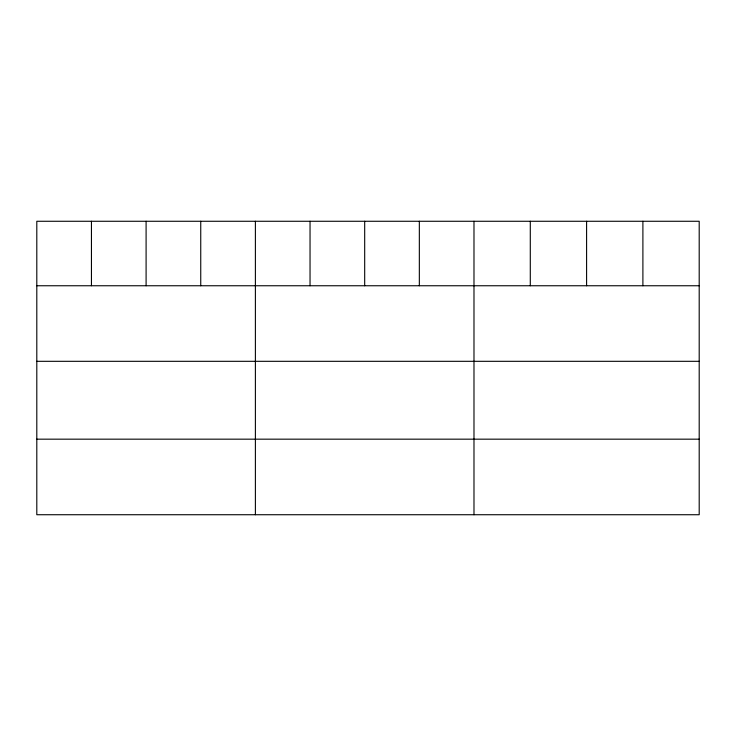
<?xml version="1.0" encoding="UTF-8"?>
<svg xmlns="http://www.w3.org/2000/svg" width="736" height="736" viewBox="0 0 736 736"><rect width="100%" height="100%" fill="white"/><g stroke="black" fill="none" stroke-linecap="round" stroke-linejoin="round"><path stroke-width="1.1" d="M699.2 285.752L699.2 514.731L36.8 514.731L36.8 221.269L699.2 221.269L699.2 285.752L36.8 285.752M36.8 361.312L699.2 361.312M36.8 439.171L699.2 439.171M642.896 221.269L642.896 285.752M586.592 221.269L586.592 285.752M530.288 221.269L530.288 285.752M473.984 221.269L473.984 514.731M419.336 221.269L419.336 285.752M364.688 221.269L364.688 285.752M310.04 221.269L310.04 285.752M255.392 221.269L255.392 514.731M200.744 221.269L200.744 285.752M146.096 221.269L146.096 285.752M91.448 221.269L91.448 285.752"/></g></svg>
